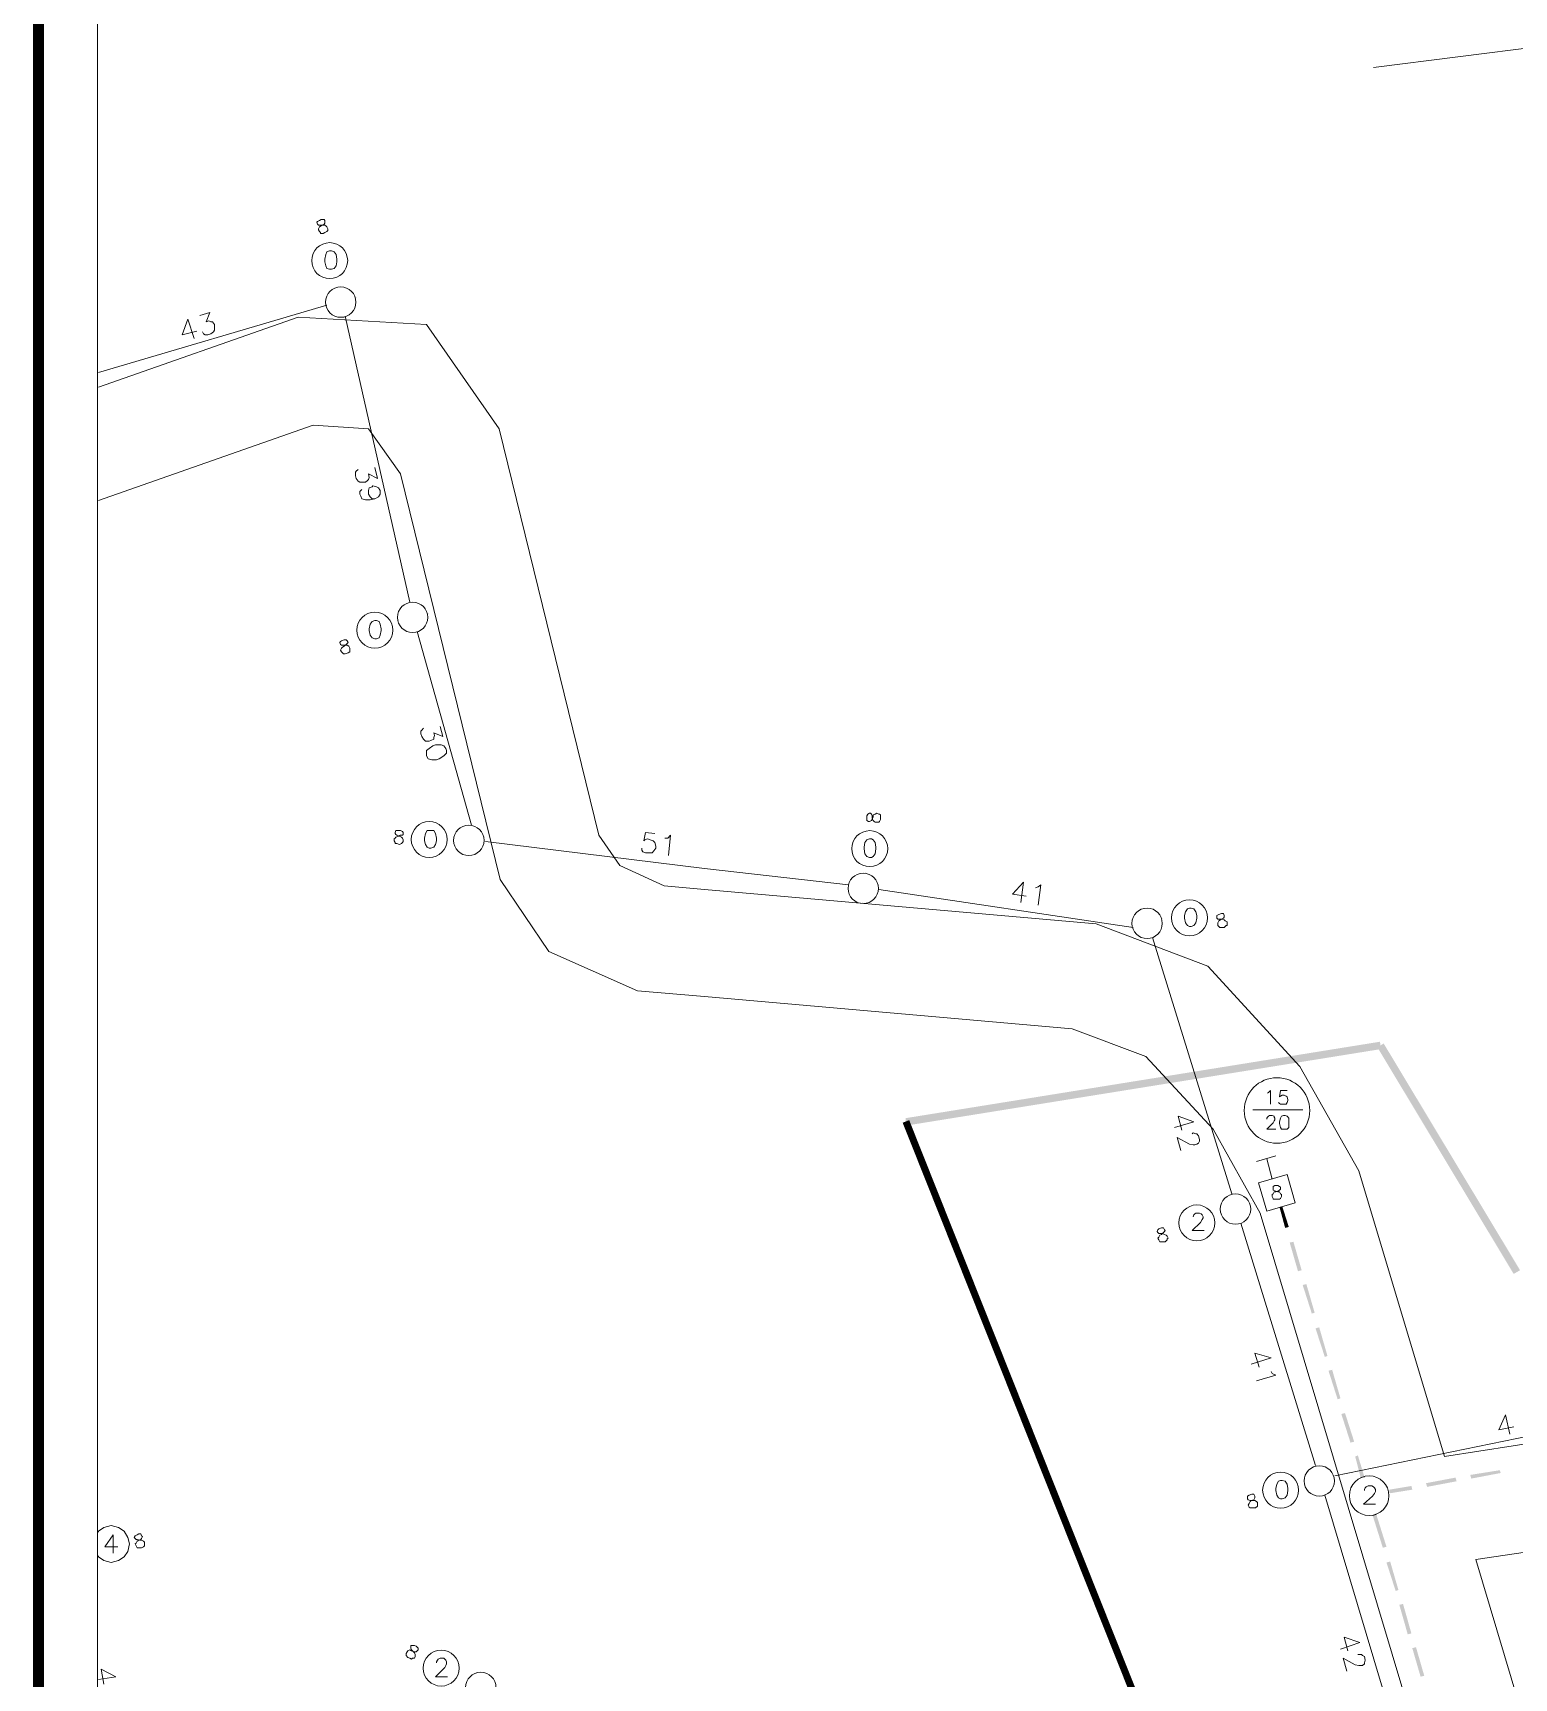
# Model space of a CAD drawing. Header units: millimetres. Extents: x -5 to 817, y 96 to 1062.
# Drawn here: x 2.2 to 134.7, y 830.2 to 977.4 of the extents above; entities that cross this region are included whole.
import ezdxf

# ---------------------------------------------------------------- set-up
doc = ezdxf.new("R2010")
doc.units = ezdxf.units.MM
doc.layers.add('PDF_0', color=7, linetype='Continuous')
for name, color, linetype, true_color in [('PDF_AERIAL', 8, 'Continuous', 0x808080), ('PDF_FEED', 11, 'Continuous', 0xff7f7f), ('PDF_FIBER', 8, 'Continuous', 0x808080), ('PDF_HCOUNT', 8, 'Continuous', 0x808080), ('PDF_NODEBOUNDARY', 8, 'Continuous', 0x808080), ('PDF_POLENUMBER', 8, 'Continuous', 0x808080), ('PDF_RDBKGRD', 8, 'Continuous', 0x808080), ('PDF_STRAND', 8, 'Continuous', 0x808080)]:
    doc.layers.add(name, color=color, linetype=linetype, true_color=true_color)

msp = doc.modelspace()

# ---------------------------------------------------------------- linework, layer by layer
at = {"layer": 'PDF_0', "lineweight": 0, "const_width": 0.989}
msp.add_lwpolyline([(2.7, 1061.45), (816.46, 1061.45), (816.46, 96.24), (2.7, 96.24)], close=True, dxfattribs=at)
at = {"layer": 'PDF_0', "lineweight": 0}
for points in [[(7.98, 1056.17), (807.47, 1056.17), (807.47, 143.4), (7.98, 143.4)], [(7.98, 143.4), (807.47, 143.4), (807.47, 1056.17), (7.98, 1056.17)]]:
    msp.add_lwpolyline(points, close=True, dxfattribs=at)
at = {"layer": 'PDF_AERIAL', "lineweight": 9}
for points in [[(28.51, 953.03), (8.06, 947.01)], [(17.13, 952.12), (18.03, 952.37), (17.7, 951.55), (17.95, 951.63), (18.12, 951.55), (18.28, 951.55), (18.45, 951.3), (18.45, 951.13), (18.45, 950.8), (18.36, 950.64), (18.12, 950.47), (17.87, 950.39), (17.62, 950.39), (17.46, 950.47), (17.37, 950.64)], [(16.63, 950.06), (16.06, 951.79), (15.56, 950.39), (16.88, 950.72)], [(35.93, 926.48), (30.15, 952.04)], [(32.79, 938.52), (33.04, 937.53), (32.22, 937.94), (32.3, 937.61), (32.22, 937.45), (32.13, 937.36), (31.97, 937.2), (31.8, 937.2), (31.47, 937.2), (31.31, 937.28), (31.14, 937.53), (31.06, 937.78), (31.06, 938.11), (31.14, 938.19), (31.31, 938.35)], [(32.79, 935.72), (32.55, 935.72), (32.38, 935.88), (32.22, 936.13), (32.22, 936.21), (32.22, 936.46), (32.3, 936.7), (32.55, 936.79), (32.63, 936.87), (32.96, 936.79), (33.12, 936.7), (33.29, 936.46), (33.29, 936.38), (33.29, 936.13), (33.12, 935.88), (32.79, 935.72), (32.38, 935.63), (31.97, 935.63), (31.64, 935.72), (31.56, 935.96), (31.47, 936.13), (31.47, 936.38), (31.64, 936.54)], [(41.45, 906.53), (36.58, 923.84)], [(38.65, 915.35), (38.89, 914.44), (38.07, 914.77), (38.15, 914.53), (38.07, 914.36), (38.07, 914.2), (37.82, 914.11), (37.66, 914.03), (37.33, 914.03), (37.16, 914.2), (37, 914.44), (36.91, 914.69), (36.91, 914.94), (37, 915.02), (37.16, 915.19)], [(57.86, 905.79), (57.03, 905.87), (56.87, 905.13), (56.95, 905.21), (57.2, 905.29), (57.44, 905.21), (57.69, 905.13), (57.86, 904.96), (57.94, 904.63), (57.94, 904.47), (57.77, 904.22), (57.61, 904.06), (57.28, 904.06), (57.03, 904.06), (56.78, 904.14), (56.7, 904.3), (56.7, 904.47)], [(58.76, 905.37), (59.01, 905.37), (59.26, 905.62), (59.09, 903.81)], [(75.17, 901.17), (62.31, 902.65), (42.69, 905.05)], [(100.65, 897.38), (77.89, 900.76)], [(90.59, 899.6), (90.84, 901.42), (89.85, 900.35), (91.08, 900.18)], [(91.91, 900.92), (92.15, 901.01), (92.4, 901.17), (92.15, 899.36)], [(109.47, 873.55), (102.38, 896.47)], [(104.36, 879.49), (106.09, 879.98), (104.69, 880.48), (105.02, 879.24)], [(105.92, 878.91), (106.01, 878.99), (106.25, 878.91), (106.34, 878.91), (106.5, 878.74), (106.58, 878.41), (106.58, 878.25), (106.5, 878.08), (106.34, 878), (106.17, 877.92), (106.01, 877.92), (105.68, 878), (104.6, 878.58), (104.93, 877.43)], [(116.97, 849.23), (110.29, 870.91)], [(111.2, 858.3), (113.01, 858.87), (111.53, 859.29), (111.94, 858.05)], [(113.01, 857.64), (113.1, 857.47), (113.43, 857.31), (111.69, 856.81)], [(118.7, 848.32), (140.8, 852.86), (151.52, 855)], [(134.37, 852.03), (133.96, 853.76), (133.38, 852.44), (134.7, 852.69)], [(125.88, 819.55), (117.8, 846.59)], [(119.2, 832.82), (120.93, 833.4), (119.53, 833.89), (119.86, 832.66)], [(120.76, 832.33), (120.85, 832.33), (121.09, 832.33), (121.18, 832.24), (121.34, 832.16), (121.42, 831.83), (121.34, 831.58), (121.34, 831.5), (121.18, 831.34), (121.01, 831.34), (120.85, 831.34), (120.52, 831.42), (119.44, 832), (119.77, 830.84)], [(8.06, 830.1), (9.62, 830.35), (8.31, 831.01), (8.55, 829.69)]]:
    msp.add_lwpolyline(points, dxfattribs=at)
msp.add_lwpolyline([(39.14, 913.37), (38.98, 913.62), (38.73, 913.7), (38.23, 913.7), (37.99, 913.62), (37.66, 913.37), (37.41, 913.21), (37.41, 912.88), (37.41, 912.71), (37.57, 912.47), (37.9, 912.38), (38.32, 912.38), (38.56, 912.47), (38.98, 912.71), (39.22, 912.96), (39.22, 913.21)], close=True, dxfattribs=at)
at = {"layer": 'PDF_FEED', "color": 7, "lineweight": 9}
for points in [[(112.68, 882.54), (112.77, 882.62), (112.93, 882.78), (112.93, 881.55)], [(114.42, 882.78), (113.84, 882.78), (113.76, 882.21), (113.84, 882.29), (114, 882.37), (114.17, 882.37), (114.33, 882.29), (114.42, 882.21), (114.5, 881.96), (114.5, 881.88), (114.42, 881.71), (114.33, 881.55), (114.17, 881.55), (114, 881.55), (113.84, 881.55), (113.76, 881.63), (113.67, 881.71)], [(112.6, 880.23), (112.6, 880.31), (112.68, 880.39), (112.77, 880.48), (112.85, 880.56), (113.1, 880.56), (113.26, 880.48), (113.26, 880.39), (113.34, 880.31), (113.34, 880.15), (113.26, 880.06), (113.18, 879.9), (112.6, 879.32), (113.43, 879.32)]]:
    msp.add_lwpolyline(points, dxfattribs=at)
at = {"layer": 'PDF_FEED', "lineweight": 20}
for points in [[(111.36, 881.05), (115.82, 881.05)], [(113.43, 876.93), (111.69, 876.44)], [(113.1, 874.87), (112.6, 876.68)], [(113.1, 874.95), (113.1, 874.95)], [(112.19, 873.3), (112.19, 873.3)], [(114.75, 874.04), (114.75, 874.04)], [(113.84, 872.4), (113.84, 872.4)], [(121.34, 847), (121.34, 847.08), (121.42, 847.25), (121.51, 847.33), (121.67, 847.41), (122, 847.41), (122.17, 847.33), (122.25, 847.25), (122.33, 847.08), (122.33, 846.92), (122.25, 846.75), (122.08, 846.51), (121.26, 845.77), (122.33, 845.77)]]:
    msp.add_lwpolyline(points, dxfattribs=at)
at = {"layer": 'PDF_FEED', "color": 7, "lineweight": 9}
for points in [[(114.09, 880.56), (113.92, 880.48), (113.84, 880.31), (113.76, 879.98), (113.76, 879.82), (113.84, 879.49), (113.92, 879.32), (114.09, 879.32), (114.25, 879.32), (114.42, 879.32), (114.58, 879.49), (114.58, 879.82), (114.58, 879.98), (114.58, 880.31), (114.42, 880.48), (114.25, 880.56)], [(113.34, 874.29), (113.18, 874.21), (113.18, 874.13), (113.18, 873.96), (113.18, 873.88), (113.34, 873.8), (113.59, 873.72), (113.76, 873.72), (113.84, 873.55), (113.92, 873.47), (113.92, 873.3), (113.84, 873.14), (113.76, 873.06), (113.59, 873.06), (113.34, 873.06), (113.18, 873.06), (113.18, 873.14), (113.1, 873.3), (113.1, 873.47), (113.18, 873.55), (113.26, 873.72), (113.43, 873.72), (113.67, 873.8), (113.76, 873.88), (113.84, 873.96), (113.84, 874.13), (113.76, 874.21), (113.59, 874.29)]]:
    msp.add_lwpolyline(points, close=True, dxfattribs=at)
at = {"layer": 'PDF_FEED', "lineweight": 20}
msp.add_lwpolyline([(114.42, 875.28), (111.86, 874.54), (112.6, 871.98), (115.16, 872.73)], close=True, dxfattribs=at)
at = {"layer": 'PDF_FEED', "lineweight": 0}
for points in [[(121.34, 848.24), (121.01, 848.16)], [(122.08, 844.78), (122.41, 844.86)]]:
    msp.add_lwpolyline(points, dxfattribs=at)
at = {"layer": 'PDF_FEED', "lineweight": 20}
for centre, radius in [((113.52, 881), 2.93), ((121.77, 846.54), 1.77)]:
    msp.add_circle(centre, radius, dxfattribs=at)
at = {"layer": 'PDF_FEED', "transparency": 33554559}
for points in [[(114, 872.4), (113.76, 872.31), (114.58, 870.58)], [(113.76, 872.31), (114.58, 870.58), (114.25, 870.5)], [(114.99, 869.26), (114.66, 869.18), (115.73, 866.71)], [(114.66, 869.18), (115.73, 866.71), (115.4, 866.62)], [(116.15, 865.47), (115.82, 865.39), (116.89, 862.91)], [(115.82, 865.39), (116.89, 862.91), (116.64, 862.83)], [(117.3, 861.6), (116.97, 861.51), (118.04, 859.04)], [(116.97, 861.51), (118.04, 859.04), (117.8, 858.96)], [(118.46, 857.8), (118.13, 857.72), (119.2, 855.25)], [(118.13, 857.72), (119.2, 855.25), (118.95, 855.16)], [(119.61, 853.93), (119.28, 853.85), (120.43, 851.37)], [(119.28, 853.85), (120.43, 851.37), (120.1, 851.29)], [(120.76, 850.14), (120.52, 850.05), (121.34, 848.24)], [(120.52, 850.05), (121.34, 848.24), (121.01, 848.16)], [(126.86, 847.66), (126.95, 847.33), (129.5, 848.16)], [(126.95, 847.33), (129.5, 848.16), (129.59, 847.83)], [(130.82, 848.4), (130.9, 848.07), (133.46, 848.82)], [(130.9, 848.07), (133.46, 848.82), (133.54, 848.57)], [(123.57, 847.08), (123.57, 846.75), (125.55, 847.41)], [(123.57, 846.75), (125.55, 847.41), (125.63, 847.08)], [(123.32, 841.97), (122.08, 844.78), (122.41, 844.86)], [(122.99, 841.89), (123.32, 841.97), (122.08, 844.78)], [(124.39, 838.1), (123.32, 840.57), (123.65, 840.65)], [(124.14, 838.02), (124.39, 838.1), (123.32, 840.57)], [(125.55, 834.22), (124.47, 836.78), (124.8, 836.86)], [(125.22, 834.14), (125.55, 834.22), (124.47, 836.78)], [(126.7, 830.43), (125.63, 832.9), (125.96, 832.99)], [(126.37, 830.35), (126.7, 830.43), (125.63, 832.9)]]:
    msp.add_solid(points, dxfattribs=at)
at = {"layer": 'PDF_FIBER', "transparency": 33554559}
for points in [[(80.28, 880.31), (80.36, 879.65), (122.74, 887.15)], [(80.36, 879.65), (122.74, 887.15), (122.82, 886.49)], [(123.07, 886.99), (122.5, 886.66), (135.27, 866.71)], [(122.5, 886.66), (135.27, 866.71), (134.7, 866.38)]]:
    msp.add_solid(points, dxfattribs=at)
at = {"layer": 'PDF_HCOUNT', "lineweight": 9}
for points in [[(28.75, 957.89), (28.51, 957.81), (28.42, 957.56), (28.34, 957.15), (28.34, 956.9), (28.42, 956.57), (28.51, 956.33), (28.75, 956.25), (28.92, 956.25), (29.16, 956.33), (29.33, 956.57), (29.41, 956.9), (29.41, 957.15), (29.33, 957.56), (29.16, 957.81), (28.92, 957.89)], [(32.79, 924.83), (32.55, 924.75), (32.38, 924.5), (32.3, 924.09), (32.3, 923.93), (32.38, 923.51), (32.55, 923.27), (32.79, 923.18), (32.96, 923.18), (33.2, 923.27), (33.29, 923.51), (33.37, 923.93), (33.37, 924.09), (33.29, 924.5), (33.2, 924.75), (32.96, 924.83)], [(37.66, 906.03), (37.49, 906.03), (37.33, 905.79), (37.24, 905.37), (37.24, 905.13), (37.33, 904.8), (37.49, 904.55), (37.66, 904.47), (37.82, 904.47), (38.07, 904.55), (38.23, 904.8), (38.32, 905.13), (38.32, 905.37), (38.23, 905.79), (38.07, 906.03), (37.82, 906.03)], [(77.07, 905.29), (76.82, 905.21), (76.65, 904.96), (76.57, 904.55), (76.57, 904.39), (76.65, 903.97), (76.82, 903.73), (77.07, 903.64), (77.23, 903.64), (77.4, 903.73), (77.56, 903.97), (77.64, 904.39), (77.64, 904.55), (77.56, 904.96), (77.4, 905.21), (77.23, 905.29)], [(105.68, 899.11), (105.51, 899.03), (105.35, 898.78), (105.26, 898.45), (105.26, 898.2), (105.35, 897.79), (105.51, 897.54), (105.68, 897.46), (105.84, 897.46), (106.09, 897.54), (106.25, 897.79), (106.34, 898.2), (106.34, 898.45), (106.25, 898.78), (106.09, 899.03), (105.84, 899.11)], [(113.84, 847.91), (113.67, 847.83), (113.51, 847.58), (113.43, 847.17), (113.43, 847), (113.51, 846.59), (113.67, 846.34), (113.84, 846.26), (114, 846.26), (114.25, 846.34), (114.42, 846.59), (114.5, 847), (114.5, 847.17), (114.42, 847.58), (114.25, 847.83), (114, 847.91)]]:
    msp.add_lwpolyline(points, close=True, dxfattribs=at)
for points in [[(106.01, 871.49), (106.09, 871.65), (106.17, 871.74), (106.25, 871.82), (106.58, 871.82), (106.75, 871.74), (106.83, 871.65), (106.91, 871.49), (106.91, 871.41), (106.83, 871.24), (106.67, 870.99), (105.92, 870.25), (107, 870.25)], [(8.06, 841.15), (8.06, 841.07), (8.55, 840.74), (9.21, 840.57), (9.87, 840.74), (10.37, 841.07), (10.7, 841.56), (10.86, 842.22), (10.7, 842.8), (10.37, 843.37), (9.87, 843.7), (9.21, 843.87), (8.55, 843.7), (8.06, 843.37), (8.06, 843.29)], [(9.38, 841.4), (9.38, 843.04), (8.64, 841.97), (9.79, 841.97)], [(38.32, 831.58), (38.32, 831.67), (38.4, 831.83), (38.48, 831.91), (38.65, 832), (38.98, 832), (39.06, 831.91), (39.14, 831.83), (39.22, 831.67), (39.22, 831.5), (39.14, 831.34), (39.06, 831.17), (38.23, 830.35), (39.31, 830.35)]]:
    msp.add_lwpolyline(points, dxfattribs=at)
for centre in [(28.76, 957.02), (32.8, 923.96), (37.67, 905.24), (77.08, 904.42), (105.69, 898.23), (106.35, 870.94), (113.85, 847.03), (38.74, 831.12)]:
    msp.add_circle(centre, 1.61, dxfattribs=at)
at = {"layer": 'PDF_NODEBOUNDARY', "lineweight": 0}
msp.add_lwpolyline([(627.65, 148.01, 0.66, 0.66, 0), (129.17, 148.01, 0.66, 0.66, 0), (129.17, 225.6, 0.66, 0.66, 0), (187.59, 225.6, 0.577, 0.577, 0), (187.59, 424.46, 0.577, 0.577, 0), (187.59, 475.66, 0.659, 0.659, 0), (125.63, 475.58, 0.659, 0.659, 0), (125.75, 746.99, 0.577, 0.577, 0), (125.75, 765.96, 0.628, 0.628, 0), (80.32, 880.02, 0, 0, 0)], format="xyseb", dxfattribs=at)
at = {"layer": 'PDF_POLENUMBER', "lineweight": 9}
for points in [[(27.85, 960.61), (27.68, 960.53), (27.6, 960.45), (27.68, 960.28), (27.76, 960.2), (27.85, 960.2), (28.09, 960.2), (28.34, 960.2), (28.42, 960.12), (28.51, 960.04), (28.59, 959.87), (28.59, 959.71), (28.51, 959.63), (28.34, 959.54), (28.18, 959.46), (27.93, 959.46), (27.93, 959.54), (27.85, 959.63), (27.76, 959.79), (27.76, 959.87), (27.85, 960.04), (28.01, 960.12), (28.26, 960.28), (28.34, 960.37), (28.34, 960.53), (28.34, 960.61), (28.26, 960.7), (28.01, 960.7)], [(29.82, 923.02), (29.74, 922.94), (29.66, 922.85), (29.74, 922.69), (29.82, 922.61), (29.91, 922.61), (30.15, 922.61), (30.32, 922.61), (30.48, 922.52), (30.57, 922.36), (30.57, 922.19), (30.57, 922.11), (30.57, 922.03), (30.4, 921.95), (30.15, 921.86), (29.99, 921.86), (29.91, 921.95), (29.82, 922.03), (29.74, 922.19), (29.82, 922.36), (29.91, 922.44), (30.07, 922.52), (30.24, 922.69), (30.32, 922.77), (30.4, 922.85), (30.32, 923.02), (30.24, 923.1), (30.07, 923.1)], [(76.82, 907.11), (76.82, 906.94), (76.98, 906.86), (77.07, 906.86), (77.23, 906.94), (77.31, 907.02), (77.4, 907.27), (77.4, 907.44), (77.56, 907.52), (77.73, 907.6), (77.89, 907.52), (77.97, 907.52), (78.06, 907.44), (78.06, 907.27), (78.06, 907.02), (77.97, 906.86), (77.89, 906.78), (77.81, 906.78), (77.56, 906.78), (77.48, 906.86), (77.4, 906.94), (77.31, 907.11), (77.31, 907.35), (77.23, 907.52), (77.15, 907.6), (77.07, 907.6), (76.9, 907.52), (76.82, 907.35)], [(34.85, 906.03), (34.69, 906.03), (34.61, 905.87), (34.61, 905.79), (34.69, 905.7), (34.77, 905.62), (35.02, 905.54), (35.18, 905.46), (35.27, 905.37), (35.35, 905.21), (35.35, 905.05), (35.27, 904.96), (35.18, 904.88), (35.02, 904.8), (34.77, 904.88), (34.61, 904.88), (34.61, 904.96), (34.52, 905.13), (34.52, 905.29), (34.61, 905.37), (34.69, 905.46), (34.94, 905.54), (35.1, 905.62), (35.27, 905.62), (35.35, 905.7), (35.35, 905.87), (35.27, 905.95), (35.1, 906.03)], [(108.31, 898.53), (108.15, 898.45), (108.15, 898.28), (108.15, 898.2), (108.23, 898.12), (108.4, 898.12), (108.64, 898.12), (108.81, 898.04), (108.89, 897.95), (109.06, 897.87), (109.06, 897.71), (109.06, 897.54), (108.97, 897.54), (108.81, 897.38), (108.56, 897.38), (108.4, 897.38), (108.31, 897.46), (108.23, 897.54), (108.23, 897.71), (108.23, 897.79), (108.31, 897.95), (108.48, 898.04), (108.73, 898.2), (108.81, 898.28), (108.81, 898.37), (108.81, 898.45), (108.73, 898.61), (108.56, 898.61)], [(102.96, 870.42), (102.87, 870.33), (102.79, 870.17), (102.87, 870.09), (102.96, 870), (103.04, 870), (103.28, 870), (103.45, 869.92), (103.61, 869.84), (103.7, 869.76), (103.78, 869.59), (103.7, 869.51), (103.7, 869.43), (103.53, 869.26), (103.28, 869.26), (103.12, 869.26), (103.04, 869.26), (102.96, 869.43), (102.87, 869.59), (102.96, 869.68), (103.04, 869.84), (103.2, 869.92), (103.37, 870.09), (103.45, 870.17), (103.53, 870.25), (103.45, 870.33), (103.37, 870.5), (103.2, 870.5)], [(111.03, 846.59), (110.87, 846.51), (110.87, 846.34), (110.87, 846.26), (110.95, 846.18), (111.12, 846.1), (111.36, 846.1), (111.53, 846.1), (111.69, 846.01), (111.78, 845.93), (111.78, 845.77), (111.78, 845.68), (111.78, 845.6), (111.61, 845.44), (111.36, 845.44), (111.2, 845.44), (111.12, 845.44), (111.03, 845.52), (110.95, 845.68), (111.03, 845.85), (111.12, 846.01), (111.2, 846.1), (111.45, 846.18), (111.53, 846.34), (111.53, 846.43), (111.53, 846.51), (111.45, 846.67), (111.28, 846.67)], [(11.52, 843.04), (11.36, 842.96), (11.27, 842.8), (11.36, 842.71), (11.44, 842.63), (11.52, 842.63), (11.77, 842.55), (11.93, 842.55), (12.1, 842.47), (12.18, 842.39), (12.18, 842.22), (12.18, 842.06), (12.1, 841.97), (11.93, 841.89), (11.77, 841.89), (11.52, 841.89), (11.44, 842.06), (11.36, 842.22), (11.44, 842.3), (11.52, 842.47), (11.69, 842.55), (11.85, 842.63), (11.93, 842.71), (12.02, 842.88), (11.93, 842.96), (11.85, 843.13), (11.69, 843.13)], [(36.34, 833.15), (36.17, 833.15), (36.01, 833.15), (36.01, 832.99), (36.01, 832.9), (36.09, 832.74), (36.26, 832.57), (36.34, 832.49), (36.42, 832.33), (36.42, 832.16), (36.34, 832), (36.17, 832), (36.09, 831.91), (35.93, 832), (35.76, 832.08), (35.6, 832.24), (35.6, 832.33), (35.6, 832.41), (35.68, 832.57), (35.76, 832.66), (35.93, 832.74), (36.09, 832.66), (36.34, 832.57), (36.5, 832.57), (36.58, 832.66), (36.67, 832.74), (36.67, 832.9), (36.5, 833.07)]]:
    msp.add_lwpolyline(points, close=True, dxfattribs=at)
at = {"layer": 'PDF_RDBKGRD', "lineweight": 0}
for points in [[(122.17, 974.3), (137.25, 976.2), (140.8, 959.38), (153.17, 900.59)], [(170.48, 856.48), (140.8, 851.95), (128.51, 850.05), (120.85, 875.61), (115.57, 884.93), (107.32, 893.91), (97.35, 897.71), (62.31, 900.76), (58.68, 901.09), (54.72, 902.9), (52.83, 905.62), (43.92, 941.98), (37.41, 951.3), (25.95, 951.96), (8.06, 945.69)], [(155.31, 673.45), (170.56, 659.52), (185.16, 675.84), (177.9, 683.18), (167.02, 695.79), (159.76, 711.95), (157.62, 719.29), (149.37, 746.99), (140.8, 775.69), (112.02, 871.82), (107.82, 879.32), (101.8, 885.83), (95.21, 888.31), (62.31, 891.19), (56.29, 891.69), (48.37, 895.23), (44.01, 901.66), (35.1, 937.94), (32.22, 941.98), (27.27, 942.31), (8.06, 935.55)]]:
    msp.add_lwpolyline(points, dxfattribs=at)
msp.add_lwpolyline([(158.52, 749.63), (140.8, 809.08), (131.32, 840.82), (140.8, 842.22), (146.16, 843.13), (152.51, 816.58), (173.12, 753.75)], close=True, dxfattribs=at)
at = {"layer": 'PDF_STRAND', "lineweight": 9}
for points in [[(29.49, 954.68), (29.49, 954.68)], [(29.49, 954.68), (29.49, 954.68)], [(31.14, 953.69), (31.14, 953.69)], [(31.14, 953.69), (31.14, 953.69)], [(31.14, 953.69), (31.14, 953.69)], [(28.51, 953.03), (28.51, 953.03)], [(28.51, 953.03), (28.51, 953.03)], [(30.15, 952.04), (30.15, 952.04)], [(30.15, 952.04), (30.15, 952.04)], [(30.15, 952.04), (30.15, 952.04)], [(35.93, 926.48), (35.93, 926.48)], [(35.93, 926.48), (35.93, 926.48)], [(34.94, 924.83), (34.94, 924.83)], [(34.94, 924.83), (34.94, 924.83)], [(37.57, 925.49), (37.57, 925.49)], [(37.57, 925.49), (37.57, 925.49)], [(37.57, 925.49), (37.57, 925.49)], [(36.58, 923.84), (36.58, 923.84)], [(36.58, 923.84), (36.58, 923.84)], [(36.58, 923.84), (36.58, 923.84)], [(39.97, 905.29), (39.97, 905.29)], [(39.97, 905.29), (39.97, 905.29)], [(41.45, 906.53), (41.45, 906.53)], [(41.45, 906.53), (41.45, 906.53)], [(41.45, 906.53), (41.45, 906.53)], [(41.12, 903.81), (41.12, 903.81)], [(41.12, 903.81), (41.12, 903.81)], [(42.69, 905.05), (42.69, 905.05)], [(42.69, 905.05), (42.69, 905.05)], [(42.69, 905.05), (42.69, 905.05)], [(76.74, 902.32), (76.74, 902.32)], [(76.74, 902.32), (76.74, 902.32)], [(76.74, 902.32), (76.74, 902.32)], [(75.17, 901.17), (75.17, 901.17)], [(75.17, 901.17), (75.17, 901.17)], [(77.89, 900.76), (77.89, 900.76)], [(77.89, 900.76), (77.89, 900.76)], [(77.89, 900.76), (77.89, 900.76)], [(76.41, 899.6), (76.41, 899.6)], [(76.41, 899.6), (76.41, 899.6)], [(101.55, 899.11), (101.55, 899.11)], [(101.55, 899.11), (101.55, 899.11)], [(103.28, 898.2), (103.28, 898.2)], [(103.28, 898.2), (103.28, 898.2)], [(103.28, 898.2), (103.28, 898.2)], [(100.65, 897.38), (100.65, 897.38)], [(100.65, 897.38), (100.65, 897.38)], [(102.38, 896.47), (102.38, 896.47)], [(102.38, 896.47), (102.38, 896.47)], [(102.38, 896.47), (102.38, 896.47)], [(109.47, 873.55), (109.47, 873.55)], [(109.47, 873.55), (109.47, 873.55)], [(108.56, 871.82), (108.56, 871.82)], [(108.56, 871.82), (108.56, 871.82)], [(111.2, 872.64), (111.2, 872.64)], [(111.2, 872.64), (111.2, 872.64)], [(111.2, 872.64), (111.2, 872.64)], [(110.29, 870.91), (110.29, 870.91)], [(110.29, 870.91), (110.29, 870.91)], [(110.29, 870.91), (110.29, 870.91)], [(116.97, 849.23), (116.97, 849.23)], [(116.97, 849.23), (116.97, 849.23)], [(118.7, 848.32), (118.7, 848.32)], [(118.7, 848.32), (118.7, 848.32)], [(118.7, 848.32), (118.7, 848.32)], [(116.06, 847.58), (116.06, 847.58)], [(116.06, 847.58), (116.06, 847.58)], [(117.8, 846.59), (117.8, 846.59)], [(117.8, 846.59), (117.8, 846.59)], [(117.8, 846.59), (117.8, 846.59)], [(41.94, 830.76), (41.94, 830.76)], [(41.94, 830.76), (41.94, 830.76)]]:
    msp.add_lwpolyline(points, dxfattribs=at)
for centre in [(29.75, 953.31), (36.18, 925.11), (41.21, 905.16), (76.5, 900.87), (101.9, 897.74), (109.81, 872.18), (117.31, 847.86), (42.28, 829.39)]:
    msp.add_circle(centre, 1.36, dxfattribs=at)

doc.saveas('drawing.dxf')
